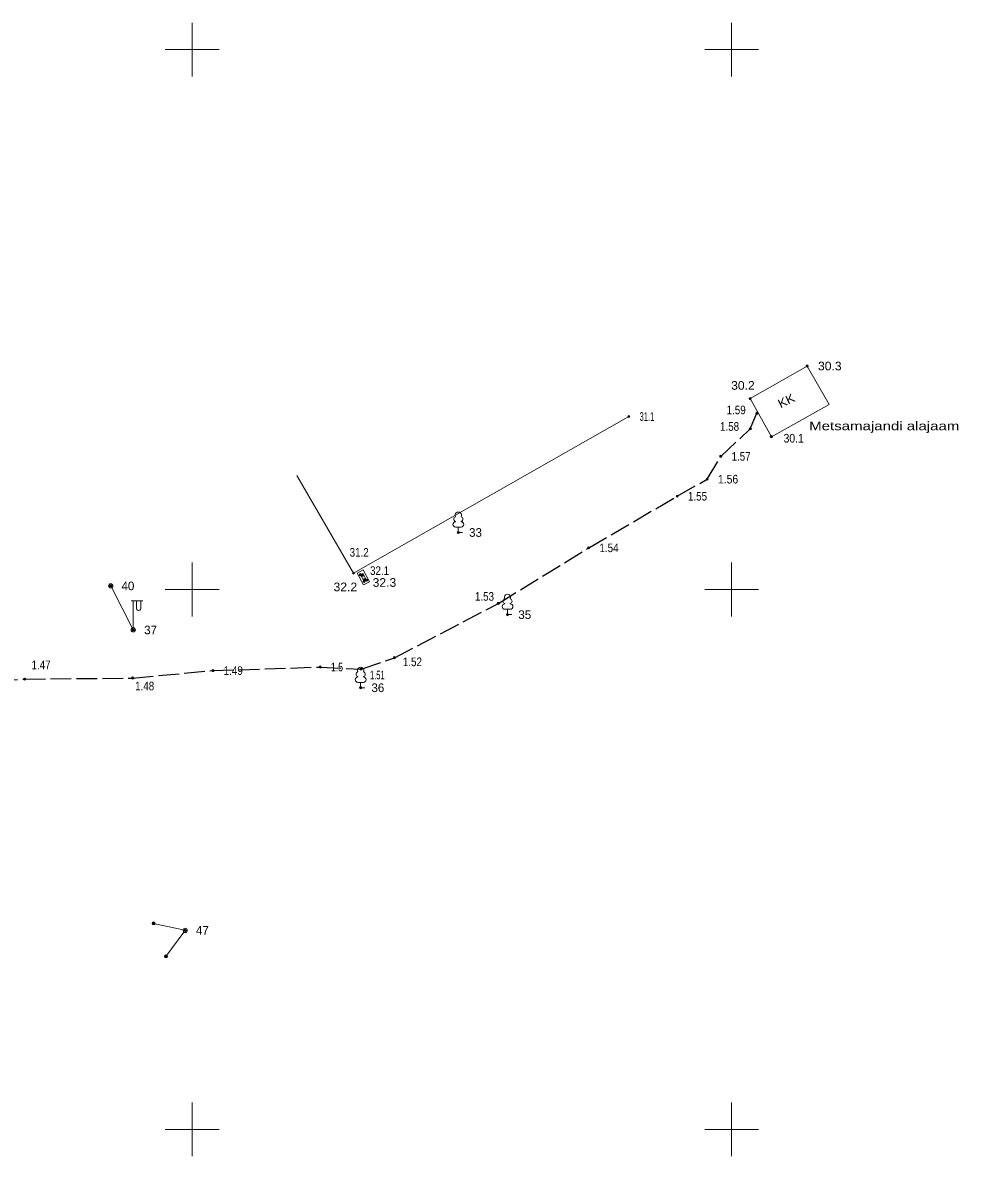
# Model space of a CAD drawing. Extents: x 641548 to 641971, y 6456648 to 6457002.
# Drawn here: x 641884.3 to 641971, y 6456647.5 to 6456752.5 of the extents above; entities that cross this region are included whole.
import ezdxf
from ezdxf.enums import TextEntityAlignment as Align

# ---------------------------------------------------------------- set-up
doc = ezdxf.new("R2010")
doc.units = 0
doc.header["$LTSCALE"] = 0.32
doc.header["$PDMODE"] = 32
doc.header["$PDSIZE"] = 0.16
doc.linetypes.add('LONG_DASHED', pattern=[7.5, 6, -1.5])
for name, color, linetype, lineweight in [('1', 7, 'Continuous', 13), ('10', 7, 'Continuous', 13), ('11', 7, 'Continuous', 13), ('12', 7, 'Continuous', 13), ('13', 7, 'Continuous', 13), ('20', 7, 'LONG_DASHED', 25), ('28', 7, 'Continuous', 13), ('49', 7, 'Continuous', 13), ('54', 7, 'Continuous', 13), ('57', 7, 'Continuous', 13), ('61', 7, 'Continuous', 13), ('7', 7, 'Continuous', 13)]:
    doc.layers.add(name, color=color, linetype=linetype, lineweight=lineweight)
doc.layers.add('62', color=7, linetype='Continuous')

msp = doc.modelspace()

# ---------------------------------------------------------------- hatches: boundary and pattern name
at = {"layer": '54'}
for points in [[(641957.1, 6456720.7, 1), (641956.9, 6456720.7, 1)], [(641951.81, 6456717.68, 1), (641951.61, 6456717.68, 1)], [(641940.57, 6456716.02, 1), (641940.37, 6456716.02, 1)], [(641952.44, 6456716.32, 1), (641952.24, 6456716.32, 1)], [(641951.83, 6456714.88, 1), (641951.63, 6456714.88, 1)], [(641953.78, 6456714.15, 1), (641953.58, 6456714.15, 1)], [(641949.09, 6456712.33, 1), (641948.89, 6456712.33, 1)], [(641947.83, 6456710.22, 1), (641947.63, 6456710.22, 1)], [(641945.05, 6456708.64, 1), (641944.85, 6456708.64, 1)], [(641924.77, 6456705.28, 1), (641924.57, 6456705.28, 1)], [(641936.85, 6456703.86, 1), (641936.65, 6456703.86, 1)], [(641915.06, 6456701.51, 1), (641914.86, 6456701.51, 1)], [(641915.7, 6456701.37, 1), (641915.5, 6456701.37, 1)], [(641916.27, 6456700.87, 1), (641916.07, 6456700.87, 1)], [(641892.56, 6456700.33, 1), (641892.36, 6456700.33, 1)], [(641916.04, 6456700.75, 1), (641915.84, 6456700.75, 1)], [(641928.48, 6456698.71, 1), (641928.28, 6456698.71, 1)], [(641929.33, 6456697.67, 1), (641929.13, 6456697.67, 1)], [(641894.65, 6456696.25, 1), (641894.45, 6456696.25, 1)], [(641918.85, 6456693.68, 1), (641918.65, 6456693.68, 1)], [(641902.03, 6456692.49, 1), (641901.83, 6456692.49, 1)], [(641911.97, 6456692.82, 1), (641911.77, 6456692.82, 1)], [(641915.76, 6456692.62, 1), (641915.56, 6456692.62, 1)], [(641884.59, 6456691.7, 1), (641884.39, 6456691.7, 1)], [(641894.59, 6456691.8, 1), (641894.39, 6456691.8, 1)], [(641915.72, 6456690.9, 1), (641915.52, 6456690.9, 1)], [(641899.46, 6456668.43, 1), (641899.26, 6456668.43, 1)]]:
    msp.add_hatch(color=256, dxfattribs=at).paths.add_polyline_path(points)

# ---------------------------------------------------------------- linework, layer by layer
at = {"layer": '1'}
for q in [(641957, 6456720.7), (641953.68, 6456714.15)]:
    msp.add_line((641959.04, 6456717.14), q, dxfattribs=at)
msp.add_lwpolyline([(641953.68, 6456714.15), (641951.71, 6456717.68), (641957, 6456720.7)], dxfattribs=at)
at = {"layer": '10'}
for p, q in [((641924.42, 6456706.31), (641924.42, 6456706.28)), ((641924.92, 6456706.31), (641924.92, 6456706.28)), ((641924.92, 6456705.78), (641924.42, 6456705.78)), ((641928.98, 6456698.7), (641928.98, 6456698.67)), ((641929.48, 6456698.17), (641928.98, 6456698.17)), ((641929.48, 6456698.7), (641929.48, 6456698.67)), ((641915.37, 6456691.93), (641915.37, 6456691.9)), ((641915.87, 6456691.93), (641915.87, 6456691.9)), ((641915.87, 6456691.4), (641915.37, 6456691.4))]:
    msp.add_line(p, q, dxfattribs=at)
for points in [[(641925.07, 6456705.28), (641924.67, 6456705.28), (641924.67, 6456705.78)], [(641929.63, 6456697.67), (641929.23, 6456697.67), (641929.23, 6456698.17)], [(641916.02, 6456690.9), (641915.62, 6456690.9), (641915.62, 6456691.4)]]:
    msp.add_lwpolyline(points, dxfattribs=at)
for centre, radius, start, end in [((641924.42, 6456706.03), 0.25, 90.00001, 270), ((641924.47, 6456706.53), 0.2236, 105.2441, 257.07903), ((641924.67, 6456706.88), 0.2915, 332.5799, 207.4201), ((641924.87, 6456706.53), 0.2236, 282.92097, 74.7559), ((641924.92, 6456706.03), 0.25, 270, 89.99999), ((641929.03, 6456698.92), 0.2236, 105.2441, 257.07903), ((641929.23, 6456699.27), 0.2915, 332.5799, 207.4201), ((641929.43, 6456698.92), 0.2236, 282.92097, 74.7559), ((641928.98, 6456698.42), 0.25, 90.00001, 270), ((641929.48, 6456698.42), 0.25, 270, 89.99999), ((641915.62, 6456692.5), 0.2915, 332.5799, 207.4201), ((641915.37, 6456691.65), 0.25, 90.00001, 270), ((641915.42, 6456692.15), 0.2236, 105.2441, 257.07903), ((641915.82, 6456692.15), 0.2236, 282.92097, 74.7559), ((641915.87, 6456691.65), 0.25, 270, 89.99999)]:
    msp.add_arc(centre, radius, start, end, dxfattribs=at)
at = {"layer": '11'}
for p, q in [((641894.35, 6456698.95), (641895.45, 6456698.95)), ((641894.55, 6456698.95), (641894.55, 6456696.45)), ((641894.85, 6456698.95), (641894.85, 6456698.25)), ((641895.25, 6456698.95), (641895.25, 6456698.25))]:
    msp.add_line(p, q, dxfattribs=at)
msp.add_circle((641894.55, 6456696.25), 0.2, dxfattribs=at)
msp.add_arc((641895.05, 6456698.2498), 0.2, 179.93931, 0.0607, dxfattribs=at)
at = {"layer": '12'}
msp.add_line((641894.55, 6456696.25), (641892.46, 6456700.33), dxfattribs=at)
msp.add_circle((641892.46, 6456700.33), 0.1998, dxfattribs=at)
at = {"layer": '13'}
for p, q in [((641899.16, 6456668.47), (641896.43, 6456669.07)), ((641899.24, 6456668.27), (641897.58, 6456666.02))]:
    msp.add_line(p, q, dxfattribs=at)
for centre, radius in [((641896.4292, 6456669.0707), 0.1361), ((641896.4292, 6456669.0707), 0.1207), ((641896.4292, 6456669.0707), 0.1039), ((641896.4292, 6456669.0707), 0.0901), ((641896.4292, 6456669.0707), 0.0749), ((641896.4292, 6456669.0707), 0.0614), ((641896.4292, 6456669.0707), 0.0497), ((641896.4292, 6456669.0707), 0.0348), ((641896.4292, 6456669.0707), 0.0235), ((641896.4292, 6456669.0707), 0.0132), ((641896.4292, 6456669.0707), 0.00782), ((641899.36, 6456668.43), 0.2), ((641899.36, 6456668.43), 0.2), ((641897.5791, 6456666.0158), 0.1361), ((641897.5791, 6456666.0158), 0.1207), ((641897.5791, 6456666.0158), 0.1039), ((641897.5791, 6456666.0158), 0.0901), ((641897.5791, 6456666.0158), 0.0749), ((641897.5791, 6456666.0158), 0.0614), ((641897.5791, 6456666.0158), 0.0497), ((641897.5791, 6456666.0158), 0.0348), ((641897.5791, 6456666.0158), 0.0235), ((641897.5791, 6456666.0158), 0.0132), ((641897.5791, 6456666.0158), 0.00782)]:
    msp.add_circle(centre, radius, dxfattribs=at)
at = {"layer": '20'}
msp.add_lwpolyline([(641881.91, 6456691.57), (641884.49, 6456691.7), (641894.49, 6456691.8), (641901.93, 6456692.49), (641911.87, 6456692.82), (641915.66, 6456692.62), (641918.75, 6456693.68), (641928.38, 6456698.71), (641936.75, 6456703.86), (641944.95, 6456708.64), (641947.73, 6456710.22), (641948.99, 6456712.33), (641951.73, 6456714.88), (641952.34, 6456716.32)], dxfattribs=at)
at = {"layer": '28'}
msp.add_lwpolyline([(641940.47, 6456716.02), (641914.96, 6456701.51), (641909.71, 6456710.55)], dxfattribs=at)
at = {"layer": '49'}
for points in [[(641916.17, 6456700.87), (641915.83, 6456701.49), (641915.6, 6456701.37)], [(641915.6, 6456701.37), (641915.94, 6456700.75), (641916.17, 6456700.87)]]:
    msp.add_lwpolyline(points, dxfattribs=at)
at = {"layer": '54'}
for centre in [(641957, 6456720.7), (641951.71, 6456717.68), (641940.47, 6456716.02), (641952.34, 6456716.32), (641951.73, 6456714.88), (641953.68, 6456714.15), (641948.99, 6456712.33), (641947.73, 6456710.22), (641944.95, 6456708.64), (641924.67, 6456705.28), (641936.75, 6456703.86), (641914.96, 6456701.51), (641915.6, 6456701.37), (641916.17, 6456700.87), (641892.46, 6456700.33), (641915.94, 6456700.75), (641928.38, 6456698.71), (641929.23, 6456697.67), (641894.55, 6456696.25), (641918.75, 6456693.68), (641901.93, 6456692.49), (641911.87, 6456692.82), (641915.66, 6456692.62), (641884.49, 6456691.7), (641894.49, 6456691.8), (641915.62, 6456690.9), (641899.36, 6456668.43)]:
    msp.add_circle(centre, 0.1, dxfattribs=at)
for p in [(641957, 6456720.7), (641951.71, 6456717.68), (641940.47, 6456716.02), (641952.34, 6456716.32), (641951.73, 6456714.88), (641953.68, 6456714.15), (641948.99, 6456712.33), (641947.73, 6456710.22), (641944.95, 6456708.64), (641924.67, 6456705.28), (641936.75, 6456703.86), (641914.96, 6456701.51), (641915.6, 6456701.37), (641916.17, 6456700.87), (641892.46, 6456700.33), (641915.94, 6456700.75), (641928.38, 6456698.71), (641929.23, 6456697.67), (641894.55, 6456696.25), (641918.75, 6456693.68), (641901.93, 6456692.49), (641911.87, 6456692.82), (641915.66, 6456692.62), (641884.49, 6456691.7), (641894.49, 6456691.8), (641915.62, 6456690.9), (641899.36, 6456668.43)]:
    msp.add_point(p, dxfattribs=at)
at = {"layer": '61'}
for p, q in [((641900, 6456752.5), (641900, 6456747.5)), ((641950, 6456752.5), (641950, 6456747.5)), ((641897.5, 6456750), (641902.5, 6456750)), ((641947.5, 6456750), (641952.5, 6456750)), ((641900, 6456702.5), (641900, 6456697.5)), ((641950, 6456702.5), (641950, 6456697.5)), ((641897.5, 6456700), (641902.5, 6456700)), ((641947.5, 6456700), (641952.5, 6456700)), ((641900, 6456652.5), (641900, 6456647.5)), ((641950, 6456652.5), (641950, 6456647.5)), ((641897.5, 6456650), (641902.5, 6456650)), ((641947.5, 6456650), (641952.5, 6456650))]:
    msp.add_line(p, q, dxfattribs=at)
at = {"layer": '7'}
msp.add_lwpolyline([(641915.86, 6456701.82), (641916.45, 6456700.72), (641915.89, 6456700.42), (641915.31, 6456701.52)], close=True, dxfattribs=at)
for centre, radius in [((641915.7677, 6456701.3168), 0.1), ((641915.7677, 6456701.3168), 0.09), ((641915.7677, 6456701.3168), 0.08), ((641915.7677, 6456701.3168), 0.07), ((641915.7677, 6456701.3168), 0.06), ((641915.7677, 6456701.3168), 0.05), ((641915.7677, 6456701.3168), 0.04), ((641915.7677, 6456701.3168), 0.03), ((641915.7677, 6456701.3168), 0.02), ((641915.9788, 6456700.9194), 0.1), ((641915.9788, 6456700.9194), 0.09), ((641915.9788, 6456700.9194), 0.08), ((641915.9788, 6456700.9194), 0.07), ((641915.9788, 6456700.9194), 0.06), ((641915.9788, 6456700.9194), 0.05), ((641915.9788, 6456700.9194), 0.04), ((641915.9788, 6456700.9194), 0.03), ((641915.9788, 6456700.9194), 0.02)]:
    msp.add_circle(centre, radius, dxfattribs=at)

# ---------------------------------------------------------------- texts
at = {"layer": '49'}
for s, width, p in [('1.59', 0.85, (641949.53, 6456716.23)), ('1.58', 0.85, (641948.92, 6456714.7)), ('1.57', 0.85, (641949.99, 6456711.93)), ('1.56', 0.9, (641948.73, 6456709.82)), ('1.55', 0.85, (641945.95, 6456708.24)), ('1.54', 0.85, (641937.75, 6456703.46)), ('1.53', 0.85, (641926.21, 6456698.96)), ('1.52', 0.85, (641919.53, 6456692.9)), ('1.47', 0.85, (641885.12, 6456692.62)), ('1.49', 0.85, (641902.93, 6456692.09)), ('1.5', 0.75, (641912.87, 6456692.42)), ('1.51', 0.65, (641916.49, 6456691.68)), ('1.48', 0.85, (641894.72, 6456690.66))]:
    msp.add_text(s, height=0.8, dxfattribs=dict(at, width=width)).set_placement(p)
at = {"layer": '57', "width": 1.1}
msp.add_text('KK', height=0.8, rotation=26.118, dxfattribs=at).set_placement((641955.2389, 6456717.1227), align=Align.CENTER)
at = {"layer": '57', "width": 1.3}
msp.add_text('Metsamajandi alajaam', height=0.8, dxfattribs=at).set_placement((641964.14, 6456714.75), align=Align.CENTER)
at = {"layer": '62'}
for s, width, p in [('30.3', 1.05, (641958, 6456720.3)), ('30.2', 1.05, (641949.95, 6456718.5)), ('31.1', 0.65, (641941.47, 6456715.62)), ('30.1', 0.9, (641954.81, 6456713.61)), ('31.2', 0.85, (641914.6, 6456703.04)), ('32.1', 0.85, (641916.49, 6456701.35)), ('32.3', 1.05, (641916.73, 6456700.25)), ('32.2', 1.05, (641913.11, 6456699.84))]:
    msp.add_text(s, height=0.8, dxfattribs=dict(at, width=width)).set_placement(p)
for s, p in [('33', (641925.67, 6456704.88)), ('40', (641893.46, 6456699.93)), ('35', (641930.23, 6456697.27)), ('37', (641895.56, 6456695.85)), ('36', (641916.62, 6456690.5)), ('47', (641900.36, 6456668.03))]:
    msp.add_text(s, height=0.8, dxfattribs=at).set_placement(p)

doc.saveas('drawing.dxf')
